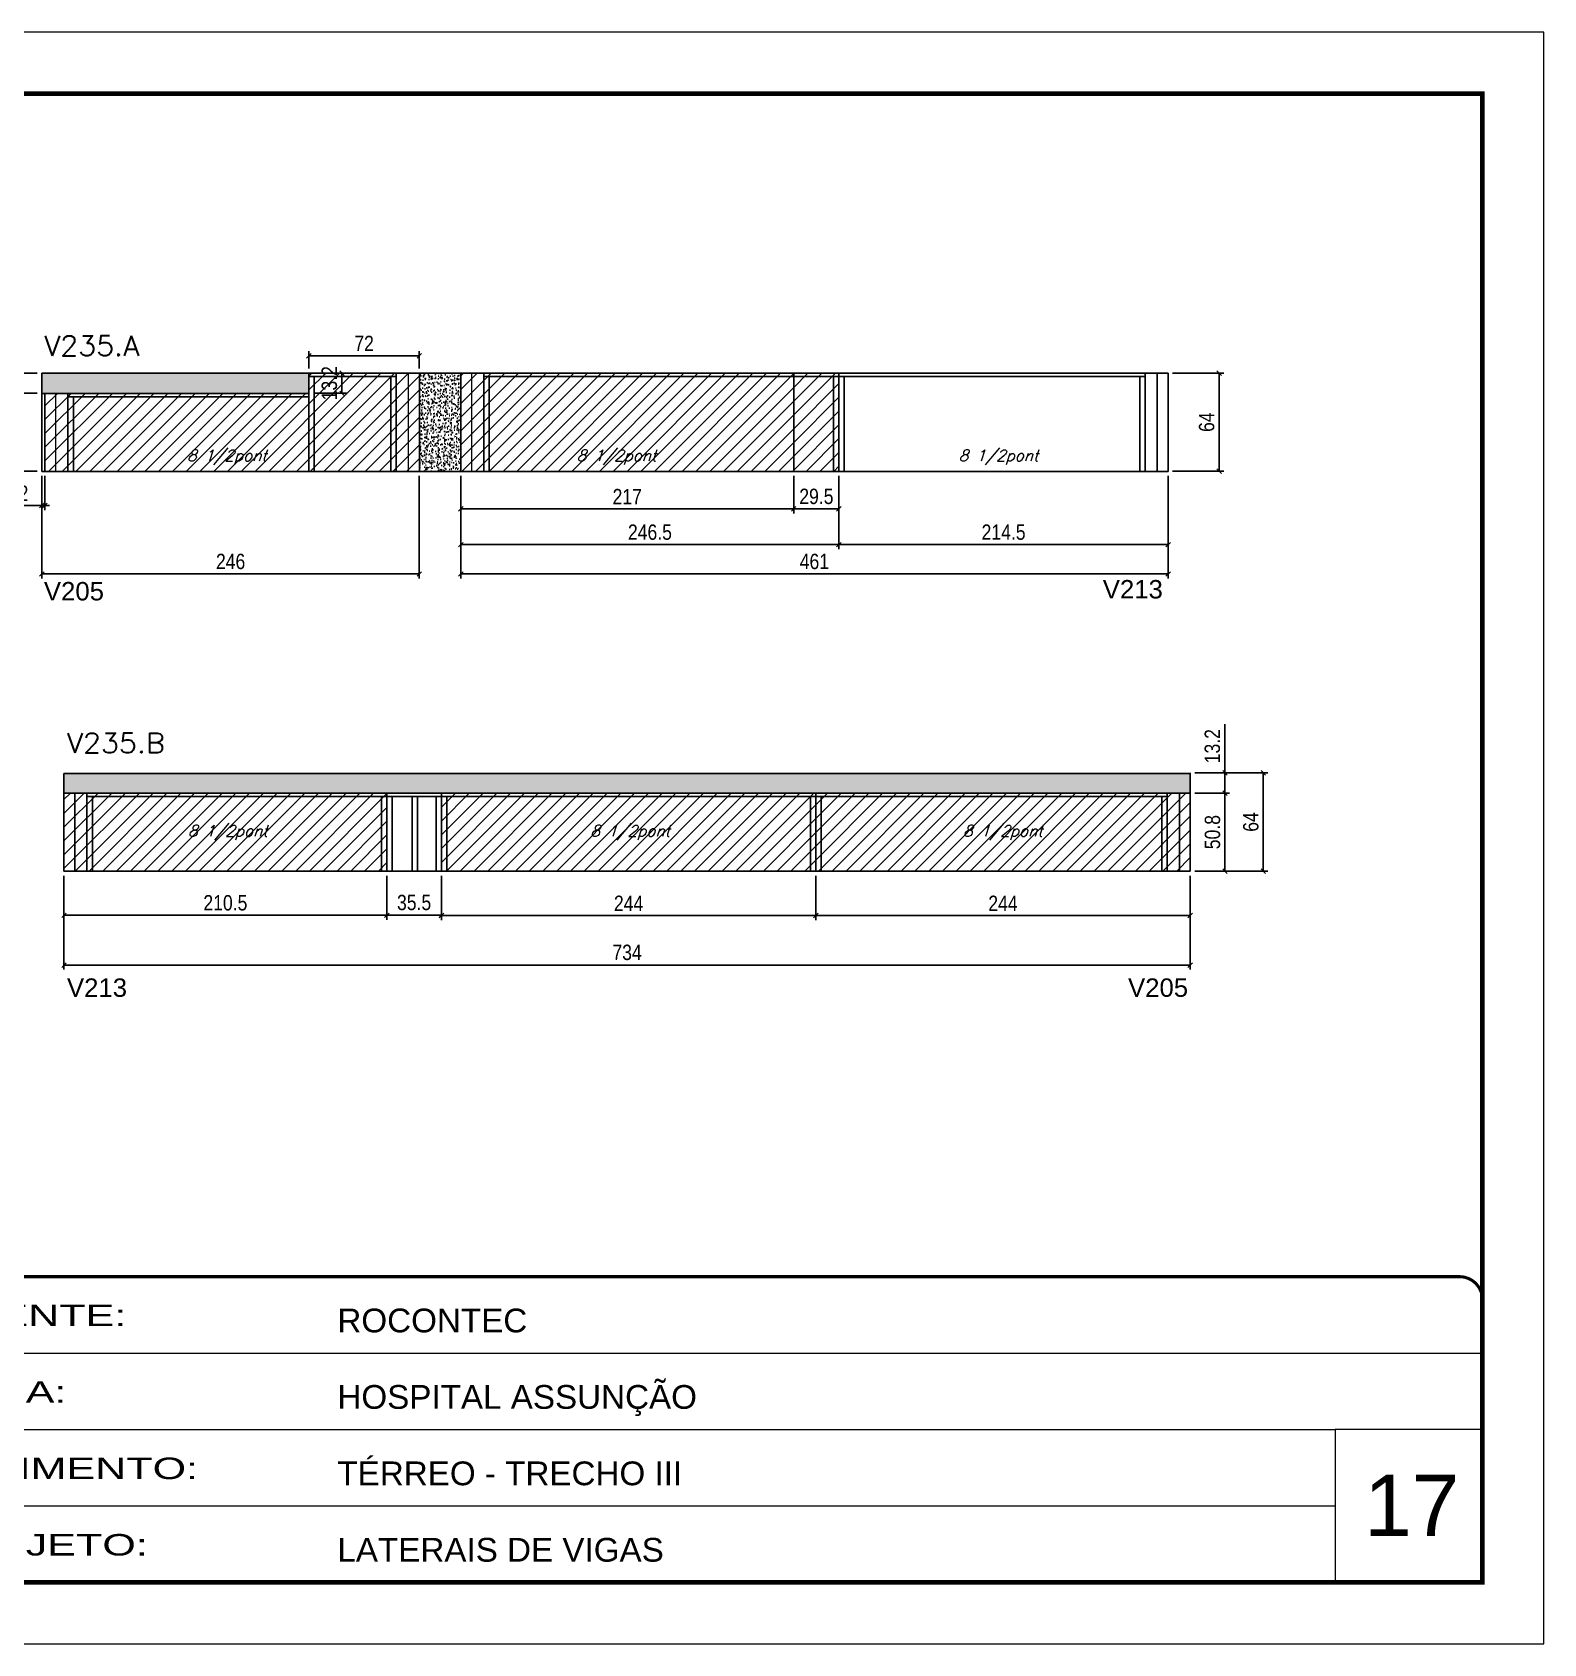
# Model space of a CAD drawing. Extents: x 137137 to 143418, y 10464 to 34486.
# Drawn here: x 137637 to 138622, y 28841 to 29891 of the extents above; entities that cross this region are included whole.
import ezdxf

# ---------------------------------------------------------------- set-up
doc = ezdxf.new("R2010")
doc.units = 0
doc.linetypes.add('CONTINUO', pattern=[0])
doc.linetypes.add('DASHED', pattern=[0.75, 0.5, -0.25])
for name, color, linetype in [('5', 5, 'Continuous'), ('COTA', 241, 'Continuous'), ('Painéis', 200, 'Continuous'), ('SARR_2.2x7', 40, 'Continuous'), ('SARR_3.5x7', 81, 'Continuous'), ('texto', 7, 'Continuous')]:
    doc.layers.add(name, color=color, linetype=linetype)
for name, color, linetype, lineweight in [('CARIMBO', 255, 'Continuous', 9), ('Folhas', 255, 'Continuous', 9), ('Hachura', 251, 'Continuous', 9), ('Sarr 2.2x7', 40, 'Continuous', 9), ('SARRAFO DE PRESSAO', 251, 'DASHED', 9), ('Texto Seção', 7, 'Continuous', 15)]:
    doc.layers.add(name, color=color, linetype=linetype, lineweight=lineweight)
doc.styles.add('ARIAL', font='arial.ttf')
doc.styles.add('COTA TECNICA', font='techl___.ttf', dxfattribs={"height": 10})
doc.styles.add('REGUA-120', font='ROMANS.shx', dxfattribs={"height": 15})
doc.styles.add('Romans', font='romans.shx')
doc.styles.get("Standard").update_dxf_attribs({"font": 'arial.ttf'})
doc.styles.add('Tecnologia', font='')
doc.styles.get('Tecnologia').set_extended_font_data('Forgotten Futurist')
doc.dimstyles.new('PAINEL', dxfattribs={"dimtxt": 10, "dimasz": 3, "dimexe": 3, "dimexo": 3, "dimgap": 3, "dimtad": 1, "dimdec": 1, "dimzin": 12, "dimdsep": 46, "dimtxsty": 'COTA TECNICA', "dimblk1": 'OBLIQUE', "dimblk2": 'OBLIQUE', "dimsah": 1, "dimcen": 0.9, "dimclrd": 4, "dimclre": 4, "dimclrt": 240, "dimadec": 1, "dimazin": 3, "dimtfac": 1, "dimtdec": 1, "dimtmove": 0, "dimatfit": 3, "dimfxl": 1, "dimtolj": 1, "dimtzin": 12, "dimarcsym": 0})
pattern_1 = [(45, (-1581, -179.942), (-4.49012806, 4.49012806), [])]
pattern_2 = [(45, (-1585, -122.03), (-4.49012806, 4.49012806), [])]

# ---------------------------------------------------------------- blocks, each defined once
blk = doc.blocks.new('9999999999')
at = {"color": 30, "linetype": 'CONTINUO'}
for p, q in [((98564.6, 34379.6), (99584, 34379.6)), ((98564.6, 34329.8), (99488, 34329.8)), ((99584, 34329.8), (99488, 34329.8)), ((99488, 34329.8), (99488, 34230.2)), ((98564.6, 34280), (99488, 34280))]:
    blk.add_line(p, q, dxfattribs=at)
at = {"color": 30, "linetype": 'CONTINUO', "const_width": 2}
blk.add_lwpolyline([(99584, 34230.2), (99584, 34414.4, 0.414214), (99569, 34429.4), (98229, 34429.4, 0.414214), (98214, 34414.4), (98214, 34245.2, 0.414214), (98229, 34230.2), (99584, 34230.2)], format="xyb", dxfattribs=at)
at = {"layer": 'Folhas'}
blk.add_lwpolyline([(98139, 34190.2), (99624, 34190.2), (99624, 35240.2), (98139, 35240.2)], close=True, dxfattribs=at)
at = {"layer": 'Folhas', "color": 30, "const_width": 3}
blk.add_lwpolyline([(98214, 34230.2), (99584, 34230.2), (99584, 35200.2), (98214, 35200.2)], close=True, dxfattribs=at)
at = {"color": 7, "linetype": 'Continuous', "ltscale": 5, "style": 'ARIAL'}
for s, height, p in [('ROCONTEC', 15.48, (98837.7, 34393.1)), ('HOSPITAL ASSUNÇÃO', 15.483, (98837.7, 34343.3)), ('TÉRREO - TRECHO III', 15.483, (98837.7, 34293.5)), ('LATERAIS DE VIGAS', 15.483, (98837.7, 34243.7))]:
    blk.add_text(s, height=height, dxfattribs=at).set_placement(p)
at = {"layer": 'Folhas', "color": 7, "style": 'Tecnologia', "width": 1.5}
for s, p in [('CLIENTE:', (98573.7, 34397.2)), ('OBRA:', (98573.7, 34347.3)), ('PAVIMENTO:', (98573.7, 34297.5)), ('PROJETO:', (98573.7, 34247.7))]:
    blk.add_text(s, height=14, dxfattribs=at).set_placement(p)
blk = doc.blocks.new('_Oblique')
at = {"color": 0, "linetype": 'ByBlock', "lineweight": -2}
blk.add_line((-0.5, -0.5), (0.5, 0.5), dxfattribs=at)
blk = doc.blocks.new('*D5861')
at = {"layer": 'COTA', "color": 4, "linetype": 'ByBlock', "lineweight": -2, "transparency": 16777216}
for p, q in [((138394.8, 29395.7), (138417.5, 29395.7)), ((138414.5, 29395.7), (138414.5, 29344.9)), ((138394.8, 29344.9), (138417.5, 29344.9))]:
    blk.add_line(p, q, dxfattribs=at)
at = {"layer": 'Defpoints', "color": 0, "linetype": 'ByBlock', "transparency": 16777216}
for p in [(138391.8, 29395.7), (138391.8, 29344.9), (138414.5, 29344.9)]:
    blk.add_point(p, dxfattribs=at)
at = {"layer": 'COTA', "color": 4, "linetype": 'ByBlock', "lineweight": -2, "transparency": 16777216, "xscale": 3, "yscale": 3, "zscale": 3}
for p, rotation in [((138414.5, 29395.7), 90), ((138414.5, 29344.9), 270)]:
    blk.add_blockref('_Oblique', p, dxfattribs=dict(at, rotation=rotation))
at = {"layer": 'COTA', "color": 240, "linetype": 'ByBlock', "transparency": 16777216, "insert": (138406.4, 29370.3), "char_height": 10, "attachment_point": 5, "rotation": 90, "style": 'COTA TECNICA'}
blk.add_mtext('\\A1;50.8', dxfattribs=at)
blk = doc.blocks.new('*D5862')
at = {"layer": 'COTA', "color": 4, "linetype": 'ByBlock', "lineweight": -2, "transparency": 16777216}
for p, q in [((138414.5, 29408.9), (138414.5, 29440.7)), ((138394.8, 29408.9), (138417.5, 29408.9)), ((138414.5, 29395.7), (138414.5, 29408.9)), ((138394.8, 29395.7), (138417.5, 29395.7))]:
    blk.add_line(p, q, dxfattribs=at)
at = {"layer": 'Defpoints', "color": 0, "linetype": 'ByBlock', "transparency": 16777216}
for p in [(138391.8, 29408.9), (138391.8, 29395.7), (138414.5, 29395.7)]:
    blk.add_point(p, dxfattribs=at)
at = {"layer": 'COTA', "color": 4, "linetype": 'ByBlock', "lineweight": -2, "transparency": 16777216, "xscale": 3, "yscale": 3, "zscale": 3}
for p, rotation in [((138414.5, 29408.9), 90), ((138414.5, 29395.7), 270)]:
    blk.add_blockref('_Oblique', p, dxfattribs=dict(at, rotation=rotation))
at = {"layer": 'COTA', "color": 240, "linetype": 'ByBlock', "transparency": 16777216, "insert": (138406.3, 29426.3), "char_height": 10, "attachment_point": 5, "rotation": 90, "style": 'COTA TECNICA'}
blk.add_mtext('\\A1;13.2', dxfattribs=at)
blk = doc.blocks.new('*D5863')
at = {"layer": 'COTA', "color": 4, "linetype": 'ByBlock', "lineweight": -2, "transparency": 16777216}
for p, q in [((137903.8, 29341.9), (137903.8, 29312.9)), ((138147.8, 29341.9), (138147.8, 29312.9)), ((137903.8, 29315.9), (138147.8, 29315.9))]:
    blk.add_line(p, q, dxfattribs=at)
at = {"layer": 'Defpoints', "color": 0, "linetype": 'ByBlock', "transparency": 16777216}
for p in [(137903.8, 29344.9), (138147.8, 29344.9), (138147.8, 29315.9)]:
    blk.add_point(p, dxfattribs=at)
at = {"layer": 'COTA', "color": 4, "linetype": 'ByBlock', "lineweight": -2, "transparency": 16777216, "xscale": 3, "yscale": 3, "zscale": 3, "rotation": 180}
blk.add_blockref('_Oblique', (137903.8, 29315.9), dxfattribs=at)
at = {"layer": 'COTA', "color": 4, "linetype": 'ByBlock', "lineweight": -2, "transparency": 16777216, "xscale": 3, "yscale": 3, "zscale": 3}
blk.add_blockref('_Oblique', (138147.8, 29315.9), dxfattribs=at)
at = {"layer": 'COTA', "color": 240, "linetype": 'ByBlock', "transparency": 16777216, "insert": (138025.8, 29323.9), "char_height": 10, "attachment_point": 5, "style": 'COTA TECNICA'}
blk.add_mtext('\\A1;244', dxfattribs=at)
blk = doc.blocks.new('*D5864')
at = {"layer": 'COTA', "color": 4, "linetype": 'ByBlock', "lineweight": -2, "transparency": 16777216}
for p, q in [((138147.8, 29341.9), (138147.8, 29312.9)), ((138391.8, 29341.9), (138391.8, 29312.9)), ((138147.8, 29315.9), (138391.8, 29315.9))]:
    blk.add_line(p, q, dxfattribs=at)
at = {"layer": 'Defpoints', "color": 0, "linetype": 'ByBlock', "transparency": 16777216}
for p in [(138147.8, 29344.9), (138391.8, 29344.9), (138391.8, 29315.9)]:
    blk.add_point(p, dxfattribs=at)
at = {"layer": 'COTA', "color": 4, "linetype": 'ByBlock', "lineweight": -2, "transparency": 16777216, "xscale": 3, "yscale": 3, "zscale": 3, "rotation": 180}
blk.add_blockref('_Oblique', (138147.8, 29315.9), dxfattribs=at)
at = {"layer": 'COTA', "color": 4, "linetype": 'ByBlock', "lineweight": -2, "transparency": 16777216, "xscale": 3, "yscale": 3, "zscale": 3}
blk.add_blockref('_Oblique', (138391.8, 29315.9), dxfattribs=at)
at = {"layer": 'COTA', "color": 240, "linetype": 'ByBlock', "transparency": 16777216, "insert": (138269.8, 29323.9), "char_height": 10, "attachment_point": 5, "style": 'COTA TECNICA'}
blk.add_mtext('\\A1;244', dxfattribs=at)
blk = doc.blocks.new('*D5865')
at = {"layer": 'COTA', "color": 4, "linetype": 'ByBlock', "lineweight": -2, "transparency": 16777216}
for p, q in [((138394.8, 29408.9), (138442.5, 29408.9)), ((138439.5, 29344.9), (138439.5, 29408.9)), ((138394.8, 29344.9), (138442.5, 29344.9))]:
    blk.add_line(p, q, dxfattribs=at)
at = {"layer": 'Defpoints', "color": 0, "linetype": 'ByBlock', "transparency": 16777216}
for p in [(138391.8, 29408.9), (138439.5, 29408.9), (138391.8, 29344.9)]:
    blk.add_point(p, dxfattribs=at)
at = {"layer": 'COTA', "color": 4, "linetype": 'ByBlock', "lineweight": -2, "transparency": 16777216, "xscale": 3, "yscale": 3, "zscale": 3}
for p, rotation in [((138439.5, 29408.9), 90), ((138439.5, 29344.9), 270)]:
    blk.add_blockref('_Oblique', p, dxfattribs=dict(at, rotation=rotation))
at = {"layer": 'COTA', "color": 240, "linetype": 'ByBlock', "transparency": 16777216, "insert": (138431.4, 29376.9), "char_height": 10, "attachment_point": 5, "rotation": 90, "style": 'COTA TECNICA'}
blk.add_mtext('\\A1;64', dxfattribs=at)
blk = doc.blocks.new('*D5866')
at = {"layer": 'COTA', "color": 4, "linetype": 'ByBlock', "lineweight": -2, "transparency": 16777216}
for p, q in [((137916.4, 29602.4), (137916.4, 29577.9)), ((138133.4, 29602.4), (138133.4, 29577.9)), ((137916.4, 29580.9), (138133.4, 29580.9))]:
    blk.add_line(p, q, dxfattribs=at)
at = {"layer": 'Defpoints', "color": 0, "linetype": 'ByBlock', "transparency": 16777216}
for p in [(137916.4, 29605.4), (138133.4, 29605.4), (138133.4, 29580.9)]:
    blk.add_point(p, dxfattribs=at)
at = {"layer": 'COTA', "color": 4, "linetype": 'ByBlock', "lineweight": -2, "transparency": 16777216, "xscale": 3, "yscale": 3, "zscale": 3, "rotation": 180}
blk.add_blockref('_Oblique', (137916.4, 29580.9), dxfattribs=at)
at = {"layer": 'COTA', "color": 4, "linetype": 'ByBlock', "lineweight": -2, "transparency": 16777216, "xscale": 3, "yscale": 3, "zscale": 3}
blk.add_blockref('_Oblique', (138133.4, 29580.9), dxfattribs=at)
at = {"layer": 'COTA', "color": 240, "linetype": 'ByBlock', "transparency": 16777216, "insert": (138024.9, 29588.9), "char_height": 10, "attachment_point": 5, "style": 'COTA TECNICA'}
blk.add_mtext('\\A1;217', dxfattribs=at)
blk = doc.blocks.new('*D5867')
at = {"layer": 'COTA', "color": 4, "linetype": 'ByBlock', "lineweight": -2, "transparency": 16777216}
for p, q in [((138133.4, 29602.4), (138133.4, 29577.9)), ((138162.9, 29602.4), (138162.9, 29577.9)), ((138133.4, 29580.9), (138162.9, 29580.9))]:
    blk.add_line(p, q, dxfattribs=at)
at = {"layer": 'Defpoints', "color": 0, "linetype": 'ByBlock', "transparency": 16777216}
for p in [(138133.4, 29605.4), (138162.9, 29605.4), (138162.9, 29580.9)]:
    blk.add_point(p, dxfattribs=at)
at = {"layer": 'COTA', "color": 4, "linetype": 'ByBlock', "lineweight": -2, "transparency": 16777216, "xscale": 3, "yscale": 3, "zscale": 3, "rotation": 180}
blk.add_blockref('_Oblique', (138133.4, 29580.9), dxfattribs=at)
at = {"layer": 'COTA', "color": 4, "linetype": 'ByBlock', "lineweight": -2, "transparency": 16777216, "xscale": 3, "yscale": 3, "zscale": 3}
blk.add_blockref('_Oblique', (138162.9, 29580.9), dxfattribs=at)
at = {"layer": 'COTA', "color": 240, "linetype": 'ByBlock', "transparency": 16777216, "insert": (138148.2, 29589), "char_height": 10, "attachment_point": 5, "style": 'COTA TECNICA'}
blk.add_mtext('\\A1;29.5', dxfattribs=at)
blk = doc.blocks.new('*D5868')
at = {"layer": 'COTA', "color": 4, "linetype": 'ByBlock', "lineweight": -2, "transparency": 16777216}
for p, q in [((138162.9, 29602.4), (138162.9, 29554.6)), ((138377.4, 29602.4), (138377.4, 29554.6)), ((138162.9, 29557.6), (138377.4, 29557.6))]:
    blk.add_line(p, q, dxfattribs=at)
at = {"layer": 'Defpoints', "color": 0, "linetype": 'ByBlock', "transparency": 16777216}
for p in [(138162.9, 29605.4), (138377.4, 29605.4), (138377.4, 29557.6)]:
    blk.add_point(p, dxfattribs=at)
at = {"layer": 'COTA', "color": 4, "linetype": 'ByBlock', "lineweight": -2, "transparency": 16777216, "xscale": 3, "yscale": 3, "zscale": 3, "rotation": 180}
blk.add_blockref('_Oblique', (138162.9, 29557.6), dxfattribs=at)
at = {"layer": 'COTA', "color": 4, "linetype": 'ByBlock', "lineweight": -2, "transparency": 16777216, "xscale": 3, "yscale": 3, "zscale": 3}
blk.add_blockref('_Oblique', (138377.4, 29557.6), dxfattribs=at)
at = {"layer": 'COTA', "color": 240, "linetype": 'ByBlock', "transparency": 16777216, "insert": (138270.2, 29565.7), "char_height": 10, "attachment_point": 5, "style": 'COTA TECNICA'}
blk.add_mtext('\\A1;214.5', dxfattribs=at)
blk = doc.blocks.new('*D5869')
at = {"layer": 'COTA', "color": 4, "linetype": 'ByBlock', "lineweight": -2, "transparency": 16777216}
for p, q in [((137916.4, 29602.4), (137916.4, 29554.6)), ((138162.9, 29602.4), (138162.9, 29554.6)), ((137916.4, 29557.6), (138162.9, 29557.6))]:
    blk.add_line(p, q, dxfattribs=at)
at = {"layer": 'Defpoints', "color": 0, "linetype": 'ByBlock', "transparency": 16777216}
for p in [(137916.4, 29605.4), (138162.9, 29605.4), (138162.9, 29557.6)]:
    blk.add_point(p, dxfattribs=at)
at = {"layer": 'COTA', "color": 4, "linetype": 'ByBlock', "lineweight": -2, "transparency": 16777216, "xscale": 3, "yscale": 3, "zscale": 3, "rotation": 180}
blk.add_blockref('_Oblique', (137916.4, 29557.6), dxfattribs=at)
at = {"layer": 'COTA', "color": 4, "linetype": 'ByBlock', "lineweight": -2, "transparency": 16777216, "xscale": 3, "yscale": 3, "zscale": 3}
blk.add_blockref('_Oblique', (138162.9, 29557.6), dxfattribs=at)
at = {"layer": 'COTA', "color": 240, "linetype": 'ByBlock', "transparency": 16777216, "insert": (138039.7, 29565.7), "char_height": 10, "attachment_point": 5, "style": 'COTA TECNICA'}
blk.add_mtext('\\A1;246.5', dxfattribs=at)
blk = doc.blocks.new('*D5870')
at = {"layer": 'COTA', "color": 4, "linetype": 'ByBlock', "lineweight": -2, "transparency": 16777216}
for p, q in [((137643.4, 29602.4), (137643.4, 29535.5)), ((137889.4, 29602.4), (137889.4, 29535.5)), ((137643.4, 29538.5), (137889.4, 29538.5))]:
    blk.add_line(p, q, dxfattribs=at)
at = {"layer": 'Defpoints', "color": 0, "linetype": 'ByBlock', "transparency": 16777216}
for p in [(137643.4, 29605.4), (137889.4, 29605.4), (137889.4, 29538.5)]:
    blk.add_point(p, dxfattribs=at)
at = {"layer": 'COTA', "color": 4, "linetype": 'ByBlock', "lineweight": -2, "transparency": 16777216, "xscale": 3, "yscale": 3, "zscale": 3, "rotation": 180}
blk.add_blockref('_Oblique', (137643.4, 29538.5), dxfattribs=at)
at = {"layer": 'COTA', "color": 4, "linetype": 'ByBlock', "lineweight": -2, "transparency": 16777216, "xscale": 3, "yscale": 3, "zscale": 3}
blk.add_blockref('_Oblique', (137889.4, 29538.5), dxfattribs=at)
at = {"layer": 'COTA', "color": 240, "linetype": 'ByBlock', "transparency": 16777216, "insert": (137766.4, 29546.6), "char_height": 10, "attachment_point": 5, "style": 'COTA TECNICA'}
blk.add_mtext('\\A1;246', dxfattribs=at)
blk = doc.blocks.new('*D5871')
at = {"layer": 'COTA', "color": 4, "linetype": 'ByBlock', "lineweight": -2, "transparency": 16777216}
for p, q in [((137640.4, 29656.2), (137620, 29656.2)), ((137623, 29605.4), (137623, 29656.2)), ((137640.4, 29605.4), (137620, 29605.4))]:
    blk.add_line(p, q, dxfattribs=at)
at = {"layer": 'Defpoints', "color": 0, "linetype": 'ByBlock', "transparency": 16777216}
for p in [(137623, 29656.2), (137643.4, 29656.2), (137643.4, 29605.4)]:
    blk.add_point(p, dxfattribs=at)
at = {"layer": 'COTA', "color": 4, "linetype": 'ByBlock', "lineweight": -2, "transparency": 16777216, "xscale": 3, "yscale": 3, "zscale": 3}
for p, rotation in [((137623, 29656.2), 90), ((137623, 29605.4), 270)]:
    blk.add_blockref('_Oblique', p, dxfattribs=dict(at, rotation=rotation))
at = {"layer": 'COTA', "color": 240, "linetype": 'ByBlock', "transparency": 16777216, "insert": (137614.8, 29630.8), "char_height": 10, "attachment_point": 5, "rotation": 90, "style": 'COTA TECNICA'}
blk.add_mtext('\\A1;50.8', dxfattribs=at)
blk = doc.blocks.new('*D5872')
at = {"layer": 'COTA', "color": 4, "linetype": 'ByBlock', "lineweight": -2, "transparency": 16777216}
for p, q in [((137640.4, 29669.4), (137620, 29669.4)), ((137623, 29656.2), (137623, 29669.4)), ((137640.4, 29656.2), (137620, 29656.2))]:
    blk.add_line(p, q, dxfattribs=at)
at = {"layer": 'Defpoints', "color": 0, "linetype": 'ByBlock', "transparency": 16777216}
for p in [(137623, 29669.4), (137643.4, 29669.4), (137643.4, 29656.2)]:
    blk.add_point(p, dxfattribs=at)
at = {"layer": 'COTA', "color": 4, "linetype": 'ByBlock', "lineweight": -2, "transparency": 16777216, "xscale": 3, "yscale": 3, "zscale": 3}
for p, rotation in [((137623, 29669.4), 90), ((137623, 29656.2), 270)]:
    blk.add_blockref('_Oblique', p, dxfattribs=dict(at, rotation=rotation))
at = {"layer": 'COTA', "color": 240, "linetype": 'ByBlock', "transparency": 16777216, "insert": (137614.8, 29662.4), "char_height": 10, "attachment_point": 5, "rotation": 90, "style": 'COTA TECNICA'}
blk.add_mtext('\\A1;13.2', dxfattribs=at)
blk = doc.blocks.new('*D6135')
at = {"layer": 'COTA', "color": 4, "linetype": 'ByBlock', "lineweight": -2, "transparency": 16777216}
for p, q in [((137820.4, 29669.4), (137842, 29669.4)), ((137839, 29656.2), (137839, 29669.4)), ((137820.4, 29656.2), (137842, 29656.2))]:
    blk.add_line(p, q, dxfattribs=at)
at = {"layer": 'Defpoints', "color": 0, "linetype": 'ByBlock', "transparency": 16777216}
for p in [(137817.4, 29669.4), (137839, 29669.4), (137817.4, 29656.2)]:
    blk.add_point(p, dxfattribs=at)
at = {"layer": 'COTA', "color": 4, "linetype": 'ByBlock', "lineweight": -2, "transparency": 16777216, "xscale": 3, "yscale": 3, "zscale": 3}
for p, rotation in [((137839, 29669.4), 90), ((137839, 29656.2), 270)]:
    blk.add_blockref('_Oblique', p, dxfattribs=dict(at, rotation=rotation))
at = {"layer": 'COTA', "color": 240, "linetype": 'ByBlock', "transparency": 16777216, "insert": (137830.8, 29662.8), "char_height": 10, "attachment_point": 5, "rotation": 90, "style": 'COTA TECNICA'}
blk.add_mtext('\\A1;13.2', dxfattribs=at)
blk = doc.blocks.new('*D6140')
at = {"layer": 'COTA', "color": 4, "lineweight": -2, "transparency": 16777216}
for p, q in [((137643.4, 29602.4), (137643.4, 29580.1)), ((137645.4, 29602.4), (137645.4, 29580.1)), ((137643.4, 29583.1), (137625.3, 29583.1)), ((137645.4, 29583.1), (137643.4, 29583.1)), ((137645.4, 29583.1), (137648.4, 29583.1))]:
    blk.add_line(p, q, dxfattribs=at)
at = {"layer": 'Defpoints', "color": 0, "transparency": 16777216}
for p in [(137643.4, 29605.4), (137645.4, 29605.4), (137643.4, 29583.1)]:
    blk.add_point(p, dxfattribs=at)
at = {"layer": 'COTA', "color": 4, "lineweight": -2, "transparency": 16777216, "xscale": 3, "yscale": 3, "zscale": 3}
blk.add_blockref('_Oblique', (137643.4, 29583.1), dxfattribs=at)
at = {"layer": 'COTA', "color": 4, "lineweight": -2, "transparency": 16777216, "xscale": 3, "yscale": 3, "zscale": 3, "rotation": 180}
blk.add_blockref('_Oblique', (137645.4, 29583.1), dxfattribs=at)
at = {"layer": 'COTA', "color": 240, "transparency": 16777216, "insert": (137631.4, 29591.1), "char_height": 10, "attachment_point": 5, "style": 'COTA TECNICA'}
blk.add_mtext('\\A1;2', dxfattribs=at)
blk = doc.blocks.new('*D6141')
at = {"layer": 'COTA', "color": 4, "lineweight": -2, "transparency": 16777216}
for p, q in [((137817.4, 29672.4), (137817.4, 29683.7)), ((137889.4, 29672.4), (137889.4, 29683.7)), ((137889.4, 29680.7), (137817.4, 29680.7))]:
    blk.add_line(p, q, dxfattribs=at)
at = {"layer": 'Defpoints', "color": 0, "transparency": 16777216}
for p in [(137817.4, 29680.7), (137817.4, 29669.4), (137889.4, 29669.4)]:
    blk.add_point(p, dxfattribs=at)
at = {"layer": 'COTA', "color": 4, "lineweight": -2, "transparency": 16777216, "xscale": 3, "yscale": 3, "zscale": 3, "rotation": 180}
blk.add_blockref('_Oblique', (137817.4, 29680.7), dxfattribs=at)
at = {"layer": 'COTA', "color": 4, "lineweight": -2, "transparency": 16777216, "xscale": 3, "yscale": 3, "zscale": 3}
blk.add_blockref('_Oblique', (137889.4, 29680.7), dxfattribs=at)
at = {"layer": 'COTA', "color": 240, "transparency": 16777216, "insert": (137853.4, 29688.7), "char_height": 10, "attachment_point": 5, "style": 'COTA TECNICA'}
blk.add_mtext('\\A1;72', dxfattribs=at)
blk = doc.blocks.new('*D6142')
at = {"layer": 'COTA', "color": 4, "lineweight": -2, "transparency": 16777216}
for p, q in [((137657.8, 29341.9), (137657.8, 29313.1)), ((137868.3, 29341.9), (137868.3, 29313.1)), ((137657.8, 29316.1), (137868.3, 29316.1))]:
    blk.add_line(p, q, dxfattribs=at)
at = {"layer": 'Defpoints', "color": 0, "transparency": 16777216}
for p in [(137657.8, 29344.9), (137868.3, 29344.9), (137868.3, 29316.1)]:
    blk.add_point(p, dxfattribs=at)
at = {"layer": 'COTA', "color": 4, "lineweight": -2, "transparency": 16777216, "xscale": 3, "yscale": 3, "zscale": 3, "rotation": 180}
blk.add_blockref('_Oblique', (137657.8, 29316.1), dxfattribs=at)
at = {"layer": 'COTA', "color": 4, "lineweight": -2, "transparency": 16777216, "xscale": 3, "yscale": 3, "zscale": 3}
blk.add_blockref('_Oblique', (137868.3, 29316.1), dxfattribs=at)
at = {"layer": 'COTA', "color": 240, "transparency": 16777216, "insert": (137763, 29324.2), "char_height": 10, "attachment_point": 5, "style": 'COTA TECNICA'}
blk.add_mtext('\\A1;210.5', dxfattribs=at)
blk = doc.blocks.new('*D6143')
at = {"layer": 'COTA', "color": 4, "lineweight": -2, "transparency": 16777216}
for p, q in [((137868.3, 29341.9), (137868.3, 29313.1)), ((137903.8, 29341.9), (137903.8, 29313.1)), ((137868.3, 29316.1), (137903.8, 29316.1))]:
    blk.add_line(p, q, dxfattribs=at)
at = {"layer": 'Defpoints', "color": 0, "transparency": 16777216}
for p in [(137868.3, 29344.9), (137903.8, 29344.9), (137903.8, 29316.1)]:
    blk.add_point(p, dxfattribs=at)
at = {"layer": 'COTA', "color": 4, "lineweight": -2, "transparency": 16777216, "xscale": 3, "yscale": 3, "zscale": 3, "rotation": 180}
blk.add_blockref('_Oblique', (137868.3, 29316.1), dxfattribs=at)
at = {"layer": 'COTA', "color": 4, "lineweight": -2, "transparency": 16777216, "xscale": 3, "yscale": 3, "zscale": 3}
blk.add_blockref('_Oblique', (137903.8, 29316.1), dxfattribs=at)
at = {"layer": 'COTA', "color": 240, "transparency": 16777216, "insert": (137886, 29324.4), "char_height": 10, "attachment_point": 5, "style": 'COTA TECNICA'}
blk.add_mtext('\\A1;35.5', dxfattribs=at)
blk = doc.blocks.new('*D6138')
at = {"layer": 'COTA', "color": 4, "lineweight": -2, "transparency": 16777216}
for p, q in [((137640.4, 29669.4), (137596.8, 29669.4)), ((137599.8, 29605.4), (137599.8, 29669.4)), ((137640.4, 29605.4), (137596.8, 29605.4))]:
    blk.add_line(p, q, dxfattribs=at)
at = {"layer": 'Defpoints', "color": 0, "transparency": 16777216}
for p in [(137599.8, 29669.4), (137643.4, 29669.4), (137643.4, 29605.4)]:
    blk.add_point(p, dxfattribs=at)
at = {"layer": 'COTA', "color": 4, "lineweight": -2, "transparency": 16777216, "xscale": 3, "yscale": 3, "zscale": 3}
for p, rotation in [((137599.8, 29669.4), 90), ((137599.8, 29605.4), 270)]:
    blk.add_blockref('_Oblique', p, dxfattribs=dict(at, rotation=rotation))
at = {"layer": 'COTA', "color": 240, "transparency": 16777216, "insert": (137591.7, 29637.4), "char_height": 10, "attachment_point": 5, "rotation": 90, "style": 'COTA TECNICA'}
blk.add_mtext('\\A1;64', dxfattribs=at)
blk = doc.blocks.new('*D6211')
at = {"layer": 'COTA', "color": 4, "lineweight": -2, "transparency": 16777216}
for p, q in [((138380.4, 29669.4), (138413.7, 29669.4)), ((138410.7, 29605.4), (138410.7, 29669.4)), ((138380.4, 29605.4), (138413.7, 29605.4))]:
    blk.add_line(p, q, dxfattribs=at)
at = {"layer": 'Defpoints', "color": 0, "transparency": 16777216}
for p in [(138377.4, 29669.4), (138410.7, 29669.4), (138377.4, 29605.4)]:
    blk.add_point(p, dxfattribs=at)
at = {"layer": 'COTA', "color": 4, "lineweight": -2, "transparency": 16777216, "xscale": 3, "yscale": 3, "zscale": 3}
for p, rotation in [((138410.7, 29669.4), 90), ((138410.7, 29605.4), 270)]:
    blk.add_blockref('_Oblique', p, dxfattribs=dict(at, rotation=rotation))
at = {"layer": 'COTA', "color": 240, "transparency": 16777216, "insert": (138402.6, 29637.4), "char_height": 10, "attachment_point": 5, "rotation": 90, "style": 'COTA TECNICA'}
blk.add_mtext('\\A1;64', dxfattribs=at)
blk = doc.blocks.new('*D6304')
at = {"layer": 'Defpoints', "color": 0, "ltscale": 25, "transparency": 16777216}
for p in [(137916.4, 29605.4), (138377.4, 29605.4), (138377.4, 29538.5)]:
    blk.add_point(p, dxfattribs=at)
at = {"layer": 'Painéis', "color": 4, "lineweight": -2, "ltscale": 25, "transparency": 16777216}
for p, q in [((137916.4, 29602.4), (137916.4, 29535.5)), ((138377.4, 29602.4), (138377.4, 29535.5)), ((137916.4, 29538.5), (138377.4, 29538.5))]:
    blk.add_line(p, q, dxfattribs=at)
at = {"layer": 'Painéis', "color": 4, "lineweight": -2, "ltscale": 25, "transparency": 16777216, "xscale": 3, "yscale": 3, "zscale": 3, "rotation": 180}
blk.add_blockref('_Oblique', (137916.4, 29538.5), dxfattribs=at)
at = {"layer": 'Painéis', "color": 4, "lineweight": -2, "ltscale": 25, "transparency": 16777216, "xscale": 3, "yscale": 3, "zscale": 3}
blk.add_blockref('_Oblique', (138377.4, 29538.5), dxfattribs=at)
at = {"layer": 'Painéis', "color": 240, "ltscale": 25, "transparency": 16777216, "insert": (138146.9, 29546.6), "char_height": 10, "attachment_point": 5, "style": 'COTA TECNICA'}
blk.add_mtext('\\A1;461', dxfattribs=at)
blk = doc.blocks.new('*D6305')
at = {"layer": 'Defpoints', "color": 0, "ltscale": 25, "transparency": 16777216}
for p in [(137657.8, 29344.9), (138391.8, 29344.9), (137657.8, 29283.7)]:
    blk.add_point(p, dxfattribs=at)
at = {"layer": 'Painéis', "color": 4, "lineweight": -2, "ltscale": 25, "transparency": 16777216}
for p, q in [((137657.8, 29341.9), (137657.8, 29280.7)), ((138391.8, 29341.9), (138391.8, 29280.7)), ((138391.8, 29283.7), (137657.8, 29283.7))]:
    blk.add_line(p, q, dxfattribs=at)
at = {"layer": 'Painéis', "color": 4, "lineweight": -2, "ltscale": 25, "transparency": 16777216, "xscale": 3, "yscale": 3, "zscale": 3, "rotation": 180}
blk.add_blockref('_Oblique', (137657.8, 29283.7), dxfattribs=at)
at = {"layer": 'Painéis', "color": 4, "lineweight": -2, "ltscale": 25, "transparency": 16777216, "xscale": 3, "yscale": 3, "zscale": 3}
blk.add_blockref('_Oblique', (138391.8, 29283.7), dxfattribs=at)
at = {"layer": 'Painéis', "color": 240, "ltscale": 25, "transparency": 16777216, "insert": (138024.8, 29291.9), "char_height": 10, "attachment_point": 5, "style": 'COTA TECNICA'}
blk.add_mtext('\\A1;734', dxfattribs=at)

msp = doc.modelspace()

# ---------------------------------------------------------------- hatches: boundary and pattern name
at = {"layer": 'COTA', "linetype": 'ByBlock'}
h = msp.add_hatch(dxfattribs=at)
h.set_pattern_fill('AR-CONC', color=256, scale=0.03)
h.set_pattern_definition([(50, (-1386.9046, 443.229), (5.46554007, -0.47817257), [0.5715, -6.2865]), (355, (-1386.9046, 443.229), (-1.05730264, 5.73170536), [0.4572, -5.02921753]), (100.4514447, (-1386.449, 443.189), (4.40823741, 5.25353256), [0.48570026, -5.34270734]), (46.1842, (-1386.9046, 444.753), (8.13237123, -1.26126984), [0.85725, -9.42975]), (96.6355576, (-1386.227, 444.648), (7.122124, 7.42278374), [0.7285507, -8.01406824]), (351.184151, (-1386.905, 444.753), (7.122124, 7.42278374), [0.685799, -7.54379196]), (21, (-1386.1426, 444.372), (4.54843174, -3.06795595), [0.5715, -6.2865]), (326, (-1386.1426, 444.372), (1.85406085, 5.52563898), [0.4572, -5.0292]), (71.451445, (-1385.7636, 444.116), (6.40249258, 2.45768307), [0.48570026, -5.34269813]), (37.5, (-1386.9046, 443.2289), (0.092658098, 2.536651166), [0, -4.96824, 0, -5.1054, 0, -5.04825]), (7.5, (-1386.9046, 443.229), (2.004589875, 3.005417245), [0, -2.91084, 0, -4.85394, 0, -1.92405]), (327.5, (-1388.6039, 443.2289), (4.067717855, -0.17186232), [0, -1.905, 0, -5.9436, 0, -7.8867]), (317.5, (-1389.366, 443.229), (4.44387544, 0.76279473), [0, -2.4765, 0, -3.94716, 0, -5.6007])])
h.paths.add_polyline_path([(137817.41, 29669.37), (137643.41, 29669.37), (137643.41, 29656.17), (137817.41, 29656.17)])
h = msp.add_hatch(dxfattribs=at)
h.set_pattern_fill('AR-CONC', color=256, scale=0.03)
h.set_pattern_definition([(50, (-1585, -96.589), (5.46554007, -0.47817257), [0.5715, -6.2865]), (355, (-1585, -96.589), (-1.05730264, 5.73170536), [0.4572, -5.02921753]), (100.4514447, (-1584.5445, -96.629), (4.40823741, 5.25353256), [0.48570026, -5.34270734]), (46.1842, (-1585, -95.065), (8.13237123, -1.26126984), [0.85725, -9.42975]), (96.6355576, (-1584.322, -95.17), (7.122124, 7.42278374), [0.7285507, -8.01406824]), (351.184151, (-1585, -95.065), (7.122124, 7.42278374), [0.685799, -7.54379196]), (21, (-1584.238, -95.446), (4.54843174, -3.06795595), [0.5715, -6.2865]), (326, (-1584.238, -95.446), (1.85406085, 5.52563898), [0.4572, -5.0292]), (71.451445, (-1583.859, -95.7016), (6.40249258, 2.45768307), [0.48570026, -5.34269813]), (37.5, (-1585, -96.589), (0.092658098, 2.536651166), [0, -4.96824, 0, -5.1054, 0, -5.04825]), (7.5, (-1585, -96.589), (2.004589875, 3.005417245), [0, -2.91084, 0, -4.85394, 0, -1.92405]), (327.5, (-1586.6993, -96.589), (4.067717855, -0.17186232), [0, -1.905, 0, -5.9436, 0, -7.8867]), (317.5, (-1587.4613, -96.589), (4.44387544, 0.76279473), [0, -2.4765, 0, -3.94716, 0, -5.6007])])
h.paths.add_polyline_path([(137889.41, 29605.37), (137916.41, 29605.37), (137916.41, 29669.37), (137889.41, 29669.37)])
h = msp.add_hatch(dxfattribs=at)
h.set_pattern_fill('AR-CONC', color=256, scale=0.03)
h.set_pattern_definition([(50, (-3166, -179.942), (5.46554007, -0.47817257), [0.5715, -6.2865]), (355, (-3166, -179.942), (-1.05730264, 5.73170536), [0.4572, -5.02921753]), (100.4514447, (-3165.5445, -179.982), (4.40823741, 5.25353256), [0.48570026, -5.34270734]), (46.1842, (-3166, -178.418), (8.13237123, -1.26126984), [0.85725, -9.42975]), (96.6355576, (-3165.322, -178.523), (7.122124, 7.42278374), [0.7285507, -8.01406824]), (351.184151, (-3166, -178.418), (7.122124, 7.42278374), [0.685799, -7.54379196]), (21, (-3165.238, -178.799), (4.54843174, -3.06795595), [0.5715, -6.2865]), (326, (-3165.238, -178.799), (1.85406085, 5.52563898), [0.4572, -5.0292]), (71.451445, (-3164.859, -179.055), (6.40249258, 2.45768307), [0.48570026, -5.34269813]), (37.5, (-3166, -179.9421), (0.092658098, 2.536651166), [0, -4.96824, 0, -5.1054, 0, -5.04825]), (7.5, (-3166, -179.942), (2.004589875, 3.005417245), [0, -2.91084, 0, -4.85394, 0, -1.92405]), (327.5, (-3167.6993, -179.9421), (4.067717855, -0.17186232), [0, -1.905, 0, -5.9436, 0, -7.8867]), (317.5, (-3168.4613, -179.942), (4.44387544, 0.76279473), [0, -2.4765, 0, -3.94716, 0, -5.6007])])
h.paths.add_polyline_path([(138391.8, 29395.72), (138391.8, 29408.4), (137657.8, 29408.4), (137657.8, 29395.72)])
at = {"layer": 'Hachura', "linetype": 'ByBlock'}
h = msp.add_hatch(dxfattribs=at)
h.set_pattern_fill('ANSI31', color=256, scale=2)
h.set_pattern_definition(pattern_2)
h.paths.add_polyline_path([(137645.41, 29656.17), (137645.41, 29605.37), (137889.41, 29605.37), (137889.41, 29669.37), (137817.41, 29669.37), (137817.41, 29656.17)])
h.paths.add_polyline_path([(137840.49, 29646.92), (137840.49, 29677.82), (137819.9, 29677.82), (137819.9, 29646.92)], flags=9)
h.paths.add_polyline_path([(137730.92, 29607.26), (137792.4, 29607.26), (137797.4, 29621.78), (137735.92, 29621.78)], flags=24)
h = msp.add_hatch(dxfattribs=at)
h.set_pattern_fill('ANSI31', color=256, scale=2)
h.set_pattern_definition(pattern_2)
h.paths.add_polyline_path([(138133.41, 29605.37), (138133.41, 29669.37), (137916.41, 29669.37), (137916.41, 29605.37)])
h.paths.add_polyline_path([(137984.87, 29607.26), (138046.35, 29607.26), (138051.35, 29621.78), (137989.87, 29621.78)], flags=24)
h = msp.add_hatch(dxfattribs=at)
h.set_pattern_fill('ANSI31', color=256, scale=2)
h.set_pattern_definition(pattern_2)
h.paths.add_polyline_path([(138162.91, 29669.37), (138133.41, 29669.37), (138133.41, 29605.37), (138162.91, 29605.37)])
at = {"layer": 'Hachura'}
h = msp.add_hatch(dxfattribs=at)
h.set_pattern_fill('ANSI31', color=256, scale=2)
h.set_pattern_definition([(45, (-3170, -179.942), (-4.49012806, 4.49012806), [])])
h.paths.add_polyline_path([(137868.3, 29344.92), (137868.3, 29395.72), (137657.8, 29395.72), (137657.8, 29344.92)])
at = {"layer": 'Hachura', "linetype": 'ByBlock'}
h = msp.add_hatch(dxfattribs=at)
h.set_pattern_fill('ANSI31', color=256, scale=2)
h.set_pattern_definition(pattern_1)
h.paths.add_polyline_path([(137903.8, 29395.72), (137903.8, 29344.92), (138147.8, 29344.92), (138147.8, 29395.72)])
h.paths.add_polyline_path([(137993.77, 29362.66), (138055.25, 29362.66), (138060.25, 29377.18), (137998.77, 29377.18)], flags=24)
h = msp.add_hatch(dxfattribs=at)
h.set_pattern_fill('ANSI31', color=256, scale=2)
h.set_pattern_definition(pattern_1)
h.paths.add_polyline_path([(138147.8, 29395.72), (138147.8, 29344.92), (138391.8, 29344.92), (138391.8, 29395.72)])
h.paths.add_polyline_path([(138236.66, 29362.66), (138298.14, 29362.66), (138303.14, 29377.18), (138241.66, 29377.18)], flags=24)

# ---------------------------------------------------------------- linework, layer by layer
at = {"layer": 'COTA', "linetype": 'ByBlock'}
for p, q in [((137643.41, 29669.37), (137817.41, 29669.37)), ((137643.41, 29656.17), (137643.41, 29669.37)), ((137889.41, 29669.37), (137916.41, 29669.37)), ((137889.41, 29605.37), (137916.41, 29605.37)), ((137657.8, 29395.72), (137657.8, 29408.4)), ((137657.8, 29408.4), (138391.8, 29408.4)), ((138391.8, 29408.92), (138391.8, 29395.72))]:
    msp.add_line(p, q, dxfattribs=at)
at = {"layer": 'Painéis', "linetype": 'ByBlock'}
for p, q in [((137889.41, 29669.37), (137817.41, 29669.37)), ((137817.41, 29669.37), (137817.41, 29656.17)), ((137889.41, 29605.37), (137889.41, 29669.37)), ((138377.41, 29669.37), (137916.41, 29669.37)), ((137916.41, 29669.37), (137916.41, 29605.37)), ((138133.41, 29605.37), (138133.41, 29669.37)), ((138162.91, 29605.37), (138162.91, 29669.37)), ((138377.41, 29605.37), (138377.41, 29669.37)), ((137817.41, 29656.17), (137643.41, 29656.17)), ((137643.41, 29656.17), (137643.41, 29605.37)), ((137645.41, 29656.17), (137645.41, 29605.37)), ((138377.41, 29653.17), (138377.41, 29653.17)), ((137643.41, 29605.37), (137889.41, 29605.37)), ((137916.41, 29605.37), (138377.41, 29605.37)), ((137657.8, 29395.72), (138391.8, 29395.72)), ((137657.8, 29395.72), (137657.8, 29344.92)), ((137868.3, 29395.72), (137868.3, 29344.92)), ((137903.8, 29395.72), (137903.8, 29344.92)), ((138147.8, 29395.72), (138147.8, 29344.92)), ((138391.8, 29395.72), (138391.8, 29344.92)), ((137657.8, 29344.92), (138391.8, 29344.92))]:
    msp.add_line(p, q, dxfattribs=at)
at = {"layer": 'Sarr 2.2x7'}
for p, q in [((137882.41, 29605.37), (137882.41, 29669.37)), ((137923.41, 29669.37), (137923.41, 29605.37)), ((137652.41, 29605.37), (137652.41, 29656.17))]:
    msp.add_line(p, q, dxfattribs=at)
at = {"layer": 'SARR_2.2x7', "linetype": 'Continuous'}
for p, q in [((137874.41, 29667.17), (137817.41, 29667.17)), ((138162.91, 29667.17), (137931.41, 29667.17)), ((138362.41, 29667.17), (138162.91, 29667.17)), ((138370.41, 29605.37), (138370.41, 29669.37)), ((137817.41, 29653.97), (137660.41, 29653.97)), ((137664.8, 29395.72), (137664.8, 29344.92)), ((137672.8, 29393.52), (137868.3, 29393.52)), ((137868.3, 29393.52), (137903.8, 29393.52)), ((137903.8, 29393.52), (138147.8, 29393.52)), ((138147.8, 29393.52), (138376.8, 29393.52)), ((138384.8, 29395.72), (138384.8, 29344.92))]:
    msp.add_line(p, q, dxfattribs=at)
at = {"layer": 'SARR_3.5x7'}
for p, q in [((137820.91, 29667.17), (137820.91, 29605.37)), ((137870.91, 29667.17), (137870.91, 29605.37)), ((137874.41, 29669.37), (137874.41, 29605.37)), ((137931.41, 29669.37), (137931.41, 29605.37)), ((137934.91, 29667.17), (137934.91, 29605.37)), ((138159.41, 29667.17), (138159.41, 29605.37)), ((138166.41, 29667.17), (138166.41, 29605.37)), ((138358.91, 29667.17), (138358.91, 29605.37)), ((138362.41, 29605.37), (138362.41, 29669.37)), ((137660.41, 29656.17), (137660.41, 29605.37)), ((137663.91, 29653.97), (137663.91, 29605.37)), ((137817.41, 29656.17), (137817.41, 29605.37)), ((137672.8, 29395.72), (137672.8, 29344.92)), ((137676.3, 29393.52), (137676.3, 29344.92)), ((137864.8, 29393.52), (137864.8, 29344.92)), ((137871.8, 29393.52), (137871.8, 29344.92)), ((137884.63, 29393.52), (137884.63, 29344.92)), ((137888.13, 29393.52), (137888.13, 29344.92)), ((137900.3, 29393.52), (137900.3, 29344.92)), ((137907.3, 29393.52), (137907.3, 29344.92)), ((138144.3, 29393.52), (138144.3, 29344.92)), ((138151.3, 29393.52), (138151.3, 29344.92)), ((138373.3, 29393.52), (138373.3, 29344.92)), ((138376.8, 29395.72), (138376.8, 29344.92))]:
    msp.add_line(p, q, dxfattribs=at)

# ---------------------------------------------------------------- block references
at = {"layer": 'SARRAFO DE PRESSAO', "color": 6, "linetype": 'ByBlock'}
msp.add_blockref('9999999999', (38998.31, -5348.73), dxfattribs=at)

# ---------------------------------------------------------------- texts
at = {"layer": '5', "linetype": 'Continuous'}
for s, p in [('V205', (137644.72, 29521.27)), ('V213', (138334.87, 29522.55)), ('V213', (137659.76, 29262.98)), ('V205', (138351.33, 29262.98))]:
    msp.add_text(s, height=12, rotation=359.99996, dxfattribs=at).set_placement(p)
at = {"layer": 'CARIMBO', "style": 'ARIAL'}
msp.add_text('17', height=40, dxfattribs=at).set_placement((138505.15, 28911.62))
at = {"layer": 'texto', "color": 2, "char_height": 7.2737, "attachment_point": 5, "style": 'Romans'}
for insert in [(137763.99, 29614.52), (138017.94, 29614.52), (138266.92, 29614.52), (137764.61, 29369.92), (138026.84, 29369.92), (138269.72, 29369.92)]:
    msp.add_mtext('{\\Q19;\\C256;8 1/2pont}', dxfattribs=dict(at, insert=insert))
at = {"layer": 'Texto Seção', "style": 'REGUA-120', "width": 1.05}
for s, p in [('V235.A', (137644.86, 29680.73)), ('V235.B', (137659.71, 29421.87))]:
    msp.add_text(s, height=13, dxfattribs=at).set_placement(p)

# ---------------------------------------------------------------- dimensions: what is measured, and where the dimension line sits
at = {"layer": 'COTA'}
for base, p1, p2, picture, middle in [((137817.41, 29680.67), (137889.41, 29669.37), (137817.41, 29669.37), '*D6141', (137853.41, 29688.74)), ((137643.41, 29583.08), (137645.41, 29605.37), (137643.41, 29605.37), '*D6140', (137631.35, 29591.08)), ((137868.3, 29316.14), (137657.8, 29344.92), (137868.3, 29344.92), '*D6142', (137763.05, 29324.25))]:
    dim = msp.add_linear_dim(base=base, p1=p1, p2=p2, dimstyle='PAINEL', dxfattribs=at)
    dim.commit()
    dim.dimension.update_dxf_attribs({"geometry": picture, "text_midpoint": middle})
at = {"layer": 'COTA', "linetype": 'ByBlock'}
dim = msp.add_linear_dim(base=(137622.97, 29669.37), p1=(137643.41, 29656.17), p2=(137643.41, 29669.37), angle=90, dimstyle='PAINEL', override={"dimtmove": 1}, dxfattribs=at)
dim.commit()
dim.dimension.update_dxf_attribs({"geometry": '*D5872', "text_midpoint": (137622.97, 29662.37), "dimtype": 160})
for base, p1, p2, picture, middle in [((137839, 29669.37), (137817.41, 29656.17), (137817.41, 29669.37), '*D6135', (137839, 29662.77)), ((138414.49, 29395.72), (138391.8, 29408.92), (138391.8, 29395.72), '*D5862', (138414.49, 29426.28))]:
    dim = msp.add_linear_dim(base=base, p1=p1, p2=p2, angle=90, dimstyle='PAINEL', dxfattribs=at)
    dim.commit()
    dim.dimension.update_dxf_attribs({"geometry": picture, "text_midpoint": middle, "dimtype": 160})
at = {"layer": 'COTA'}
for base, p1, p2, picture, middle in [((137599.79, 29669.37), (137643.41, 29605.37), (137643.41, 29669.37), '*D6138', (137591.69, 29637.37)), ((138410.67, 29669.37), (138377.41, 29605.37), (138377.41, 29669.37), '*D6211', (138402.57, 29637.37))]:
    dim = msp.add_linear_dim(base=base, p1=p1, p2=p2, angle=90, dimstyle='PAINEL', dxfattribs=at)
    dim.commit()
    dim.dimension.update_dxf_attribs({"geometry": picture, "text_midpoint": middle})
at = {"layer": 'COTA', "linetype": 'ByBlock'}
for base, p1, p2, picture, middle in [((137622.97, 29656.17), (137643.41, 29605.37), (137643.41, 29656.17), '*D5871', (137614.84, 29630.77)), ((138439.52, 29408.92), (138391.8, 29344.92), (138391.8, 29408.92), '*D5865', (138431.42, 29376.92)), ((138414.49, 29344.92), (138391.8, 29395.72), (138391.8, 29344.92), '*D5861', (138406.35, 29370.32))]:
    dim = msp.add_linear_dim(base=base, p1=p1, p2=p2, angle=90, dimstyle='PAINEL', dxfattribs=at)
    dim.commit()
    dim.dimension.update_dxf_attribs({"geometry": picture, "text_midpoint": middle})
for base, p1, p2, picture, middle in [((137889.41, 29538.52), (137643.41, 29605.37), (137889.41, 29605.37), '*D5870', (137766.41, 29546.62)), ((138133.41, 29580.88), (137916.41, 29605.37), (138133.41, 29605.37), '*D5866', (138024.91, 29588.95)), ((138162.91, 29557.6), (137916.41, 29605.37), (138162.91, 29605.37), '*D5869', (138039.66, 29565.71))]:
    dim = msp.add_linear_dim(base=base, p1=p1, p2=p2, dimstyle='PAINEL', dxfattribs=at)
    dim.commit()
    dim.dimension.update_dxf_attribs({"geometry": picture, "text_midpoint": middle})
dim = msp.add_linear_dim(base=(138162.91, 29580.88), p1=(138133.41, 29605.37), p2=(138162.91, 29605.37), dimstyle='PAINEL', override={"dimtmove": 1}, dxfattribs=at)
dim.commit()
dim.dimension.update_dxf_attribs({"geometry": '*D5867', "text_midpoint": (138148.16, 29580.88), "dimtype": 160})
for base, p1, p2, picture, middle in [((138377.41, 29557.6), (138162.91, 29605.37), (138377.41, 29605.37), '*D5868', (138270.16, 29565.71)), ((138147.8, 29315.86), (137903.8, 29344.92), (138147.8, 29344.92), '*D5863', (138025.8, 29323.94)), ((138391.8, 29315.86), (138147.8, 29344.92), (138391.8, 29344.92), '*D5864', (138269.8, 29323.94))]:
    dim = msp.add_linear_dim(base=base, p1=p1, p2=p2, dimstyle='PAINEL', override={"dimtmove": 1}, dxfattribs=at)
    dim.commit()
    dim.dimension.update_dxf_attribs({"geometry": picture, "text_midpoint": middle})
at = {"layer": 'COTA'}
dim = msp.add_linear_dim(base=(137903.8, 29316.14), p1=(137868.3, 29344.92), p2=(137903.8, 29344.92), dimstyle='PAINEL', override={"dimtmove": 1}, dxfattribs=at)
dim.commit()
dim.dimension.update_dxf_attribs({"geometry": '*D6143', "text_midpoint": (137886.05, 29324.36)})
at = {"layer": 'Painéis', "ltscale": 25}
for base, p1, p2, picture, middle in [((138377.41, 29538.52), (137916.41, 29605.37), (138377.41, 29605.37), '*D6304', (138146.91, 29546.62)), ((137657.8, 29283.7), (138391.8, 29344.92), (137657.8, 29344.92), '*D6305', (138024.8, 29291.92))]:
    dim = msp.add_linear_dim(base=base, p1=p1, p2=p2, dimstyle='PAINEL', dxfattribs=at)
    dim.commit()
    dim.dimension.update_dxf_attribs({"geometry": picture, "text_midpoint": middle})

doc.saveas('drawing.dxf')
